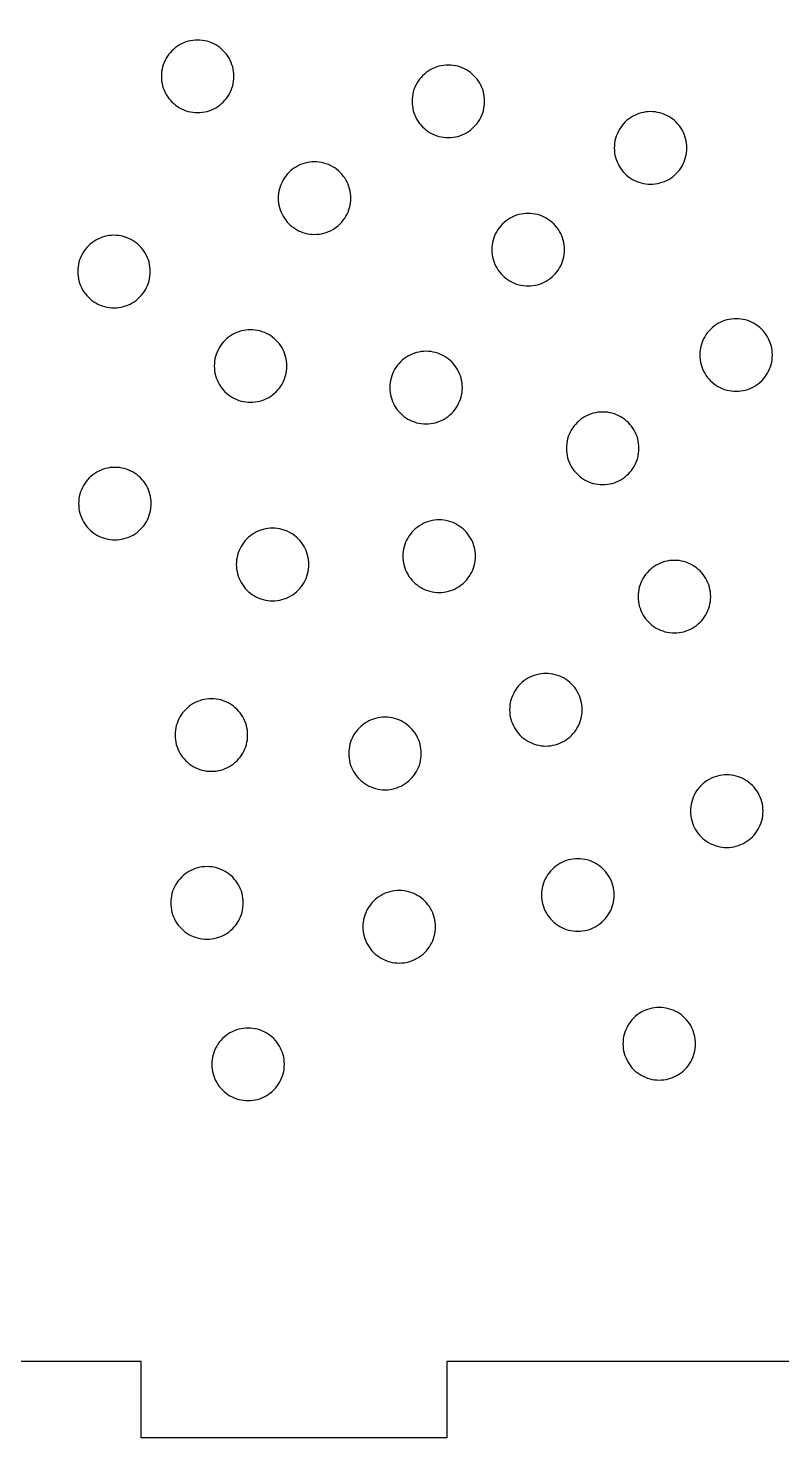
# Model space of a CAD drawing. Header units: millimetres. Extents: x 0 to 375, y -239 to 0.
# Drawn here: x 198.6 to 238, y -128 to -54.2 of the extents above; entities that cross this region are included whole.
import ezdxf

# ---------------------------------------------------------------- set-up
doc = ezdxf.new("R2010")
doc.units = ezdxf.units.MM
doc.layers.add('CUT', color=1, linetype='Continuous')

msp = doc.modelspace()

# ---------------------------------------------------------------- linework, layer by layer
at = {"layer": 'CUT'}
msp.add_lwpolyline([(276, -52), (276, -76), (280, -76), (280, -100), (276, -100), (276, -124), (265.5, -124), (265.5, -128), (265.5, -128), (249.5, -128), (249.5, -124), (220.5, -124), (220.5, -128), (204.5, -128), (204.5, -124), (194, -124)], dxfattribs=at)
for points in [[(209.258, -57.351), (209.294, -57.232), (209.322, -57.111), (209.342, -56.988), (209.354, -56.865), (209.358, -56.74), (209.354, -56.616), (209.342, -56.492), (209.322, -56.37), (209.294, -56.249), (209.258, -56.13), (209.214, -56.013), (209.163, -55.9), (209.104, -55.791), (209.038, -55.685), (208.966, -55.584), (208.887, -55.488), (208.802, -55.397), (208.711, -55.312), (208.615, -55.234), (208.514, -55.161), (208.409, -55.095), (208.299, -55.037), (208.186, -54.986), (208.07, -54.942), (207.951, -54.906), (207.83, -54.878), (207.707, -54.857), (207.583, -54.845), (207.459, -54.841), (207.335, -54.845), (207.211, -54.857), (207.089, -54.878), (206.968, -54.906), (206.849, -54.942), (206.732, -54.986), (206.619, -55.037), (206.51, -55.095), (206.404, -55.161), (206.303, -55.234), (206.207, -55.312), (206.116, -55.397), (206.031, -55.488), (205.952, -55.584), (205.88, -55.685), (205.814, -55.791), (205.756, -55.9), (205.704, -56.013), (205.661, -56.13), (205.625, -56.249), (205.596, -56.37), (205.576, -56.492), (205.564, -56.616), (205.56, -56.74), (205.564, -56.865), (205.576, -56.988), (205.596, -57.111), (205.625, -57.232), (205.661, -57.351), (205.704, -57.467), (205.756, -57.58), (205.814, -57.69), (205.88, -57.796), (205.952, -57.897), (206.031, -57.993), (206.116, -58.083), (206.207, -58.168), (206.303, -58.247), (206.404, -58.32), (206.51, -58.385), (206.619, -58.444), (206.732, -58.495), (206.849, -58.539), (206.968, -58.575), (207.089, -58.603), (207.211, -58.623), (207.335, -58.636), (207.459, -58.64), (207.583, -58.636), (207.707, -58.623), (207.83, -58.603), (207.951, -58.575), (208.07, -58.539), (208.186, -58.495), (208.299, -58.444), (208.409, -58.385), (208.514, -58.32), (208.615, -58.247), (208.711, -58.168), (208.802, -58.083), (208.887, -57.993), (208.966, -57.897), (209.038, -57.796), (209.104, -57.69), (209.163, -57.58), (209.214, -57.467), (209.258, -57.351)], [(222.379, -58.658), (222.415, -58.539), (222.443, -58.418), (222.463, -58.296), (222.475, -58.172), (222.48, -58.048), (222.475, -57.923), (222.463, -57.8), (222.443, -57.677), (222.415, -57.556), (222.379, -57.437), (222.335, -57.321), (222.284, -57.208), (222.225, -57.098), (222.159, -56.993), (222.087, -56.891), (222.008, -56.795), (221.923, -56.705), (221.833, -56.62), (221.736, -56.541), (221.635, -56.469), (221.53, -56.403), (221.42, -56.344), (221.307, -56.293), (221.191, -56.249), (221.072, -56.213), (220.951, -56.185), (220.828, -56.165), (220.704, -56.152), (220.58, -56.148), (220.456, -56.152), (220.332, -56.165), (220.21, -56.185), (220.089, -56.213), (219.97, -56.249), (219.853, -56.293), (219.74, -56.344), (219.631, -56.403), (219.525, -56.469), (219.424, -56.541), (219.328, -56.62), (219.237, -56.705), (219.152, -56.795), (219.073, -56.891), (219.001, -56.993), (218.935, -57.098), (218.877, -57.208), (218.825, -57.321), (218.782, -57.437), (218.746, -57.556), (218.717, -57.677), (218.697, -57.8), (218.685, -57.923), (218.681, -58.048), (218.685, -58.172), (218.697, -58.296), (218.717, -58.418), (218.746, -58.539), (218.782, -58.658), (218.825, -58.775), (218.877, -58.888), (218.935, -58.997), (219.001, -59.103), (219.073, -59.204), (219.152, -59.3), (219.237, -59.391), (219.328, -59.476), (219.424, -59.555), (219.525, -59.627), (219.631, -59.693), (219.74, -59.751), (219.853, -59.802), (219.97, -59.846), (220.089, -59.882), (220.21, -59.911), (220.332, -59.931), (220.456, -59.943), (220.58, -59.947), (220.704, -59.943), (220.828, -59.931), (220.951, -59.911), (221.072, -59.882), (221.191, -59.846), (221.307, -59.802), (221.42, -59.751), (221.53, -59.693), (221.635, -59.627), (221.736, -59.555), (221.833, -59.476), (221.923, -59.391), (222.008, -59.3), (222.087, -59.204), (222.159, -59.103), (222.225, -58.997), (222.284, -58.888), (222.335, -58.775), (222.379, -58.658)], [(232.964, -61.098), (233, -60.979), (233.028, -60.858), (233.049, -60.735), (233.061, -60.612), (233.065, -60.487), (233.061, -60.363), (233.049, -60.24), (233.028, -60.117), (233, -59.996), (232.964, -59.877), (232.92, -59.761), (232.869, -59.647), (232.811, -59.538), (232.745, -59.432), (232.673, -59.331), (232.594, -59.235), (232.509, -59.144), (232.418, -59.059), (232.322, -58.981), (232.221, -58.908), (232.115, -58.843), (232.006, -58.784), (231.893, -58.733), (231.776, -58.689), (231.657, -58.653), (231.536, -58.625), (231.414, -58.604), (231.29, -58.592), (231.166, -58.588), (231.041, -58.592), (230.918, -58.604), (230.795, -58.625), (230.674, -58.653), (230.555, -58.689), (230.439, -58.733), (230.326, -58.784), (230.216, -58.843), (230.11, -58.908), (230.009, -58.981), (229.913, -59.059), (229.823, -59.144), (229.738, -59.235), (229.659, -59.331), (229.586, -59.432), (229.521, -59.538), (229.462, -59.647), (229.411, -59.761), (229.367, -59.877), (229.331, -59.996), (229.303, -60.117), (229.283, -60.24), (229.27, -60.363), (229.266, -60.487), (229.27, -60.612), (229.283, -60.735), (229.303, -60.858), (229.331, -60.979), (229.367, -61.098), (229.411, -61.214), (229.462, -61.327), (229.521, -61.437), (229.586, -61.543), (229.659, -61.644), (229.738, -61.74), (229.823, -61.83), (229.913, -61.915), (230.009, -61.994), (230.11, -62.067), (230.216, -62.132), (230.326, -62.191), (230.439, -62.242), (230.555, -62.286), (230.674, -62.322), (230.795, -62.35), (230.918, -62.371), (231.041, -62.383), (231.166, -62.387), (231.29, -62.383), (231.414, -62.371), (231.536, -62.35), (231.657, -62.322), (231.776, -62.286), (231.893, -62.242), (232.006, -62.191), (232.115, -62.132), (232.221, -62.067), (232.322, -61.994), (232.418, -61.915), (232.509, -61.83), (232.594, -61.74), (232.673, -61.644), (232.745, -61.543), (232.811, -61.437), (232.869, -61.327), (232.92, -61.214), (232.964, -61.098)], [(215.377, -63.725), (215.413, -63.606), (215.441, -63.485), (215.461, -63.362), (215.473, -63.238), (215.477, -63.114), (215.473, -62.99), (215.461, -62.866), (215.441, -62.744), (215.413, -62.623), (215.377, -62.504), (215.333, -62.387), (215.282, -62.274), (215.223, -62.164), (215.157, -62.059), (215.085, -61.958), (215.006, -61.862), (214.921, -61.771), (214.83, -61.686), (214.734, -61.607), (214.633, -61.535), (214.528, -61.469), (214.418, -61.411), (214.305, -61.359), (214.189, -61.316), (214.07, -61.28), (213.949, -61.251), (213.826, -61.231), (213.702, -61.219), (213.578, -61.215), (213.454, -61.219), (213.33, -61.231), (213.208, -61.251), (213.087, -61.28), (212.968, -61.316), (212.851, -61.359), (212.738, -61.411), (212.629, -61.469), (212.523, -61.535), (212.422, -61.607), (212.326, -61.686), (212.235, -61.771), (212.15, -61.862), (212.071, -61.958), (211.999, -62.059), (211.933, -62.164), (211.875, -62.274), (211.823, -62.387), (211.78, -62.504), (211.744, -62.623), (211.715, -62.744), (211.695, -62.866), (211.683, -62.99), (211.679, -63.114), (211.683, -63.238), (211.695, -63.362), (211.715, -63.485), (211.744, -63.606), (211.78, -63.725), (211.823, -63.841), (211.875, -63.954), (211.933, -64.064), (211.999, -64.169), (212.071, -64.27), (212.15, -64.366), (212.235, -64.457), (212.326, -64.542), (212.422, -64.621), (212.523, -64.693), (212.629, -64.759), (212.738, -64.818), (212.851, -64.869), (212.968, -64.913), (213.087, -64.949), (213.208, -64.977), (213.33, -64.997), (213.454, -65.009), (213.578, -65.013), (213.702, -65.009), (213.826, -64.997), (213.949, -64.977), (214.07, -64.949), (214.189, -64.913), (214.305, -64.869), (214.418, -64.818), (214.528, -64.759), (214.633, -64.693), (214.734, -64.621), (214.83, -64.542), (214.921, -64.457), (215.006, -64.366), (215.085, -64.27), (215.157, -64.169), (215.223, -64.064), (215.282, -63.954), (215.333, -63.841), (215.377, -63.725)], [(226.557, -66.422), (226.594, -66.303), (226.622, -66.182), (226.642, -66.059), (226.654, -65.936), (226.658, -65.811), (226.654, -65.687), (226.642, -65.564), (226.622, -65.441), (226.594, -65.32), (226.557, -65.201), (226.514, -65.085), (226.462, -64.971), (226.404, -64.862), (226.338, -64.756), (226.266, -64.655), (226.187, -64.559), (226.102, -64.468), (226.011, -64.384), (225.915, -64.305), (225.814, -64.232), (225.709, -64.167), (225.599, -64.108), (225.486, -64.057), (225.369, -64.013), (225.251, -63.977), (225.13, -63.949), (225.007, -63.928), (224.883, -63.916), (224.759, -63.912), (224.635, -63.916), (224.511, -63.928), (224.388, -63.949), (224.267, -63.977), (224.148, -64.013), (224.032, -64.057), (223.919, -64.108), (223.809, -64.167), (223.704, -64.232), (223.603, -64.305), (223.507, -64.384), (223.416, -64.468), (223.331, -64.559), (223.252, -64.655), (223.18, -64.756), (223.114, -64.862), (223.056, -64.971), (223.004, -65.085), (222.96, -65.201), (222.924, -65.32), (222.896, -65.441), (222.876, -65.564), (222.864, -65.687), (222.86, -65.811), (222.864, -65.936), (222.876, -66.059), (222.896, -66.182), (222.924, -66.303), (222.96, -66.422), (223.004, -66.538), (223.056, -66.652), (223.114, -66.761), (223.18, -66.867), (223.252, -66.968), (223.331, -67.064), (223.416, -67.155), (223.507, -67.239), (223.603, -67.318), (223.704, -67.391), (223.809, -67.456), (223.919, -67.515), (224.032, -67.566), (224.148, -67.61), (224.267, -67.646), (224.388, -67.674), (224.511, -67.695), (224.635, -67.707), (224.759, -67.711), (224.883, -67.707), (225.007, -67.695), (225.13, -67.674), (225.251, -67.646), (225.369, -67.61), (225.486, -67.566), (225.599, -67.515), (225.709, -67.456), (225.814, -67.391), (225.915, -67.318), (226.011, -67.239), (226.102, -67.155), (226.187, -67.064), (226.266, -66.968), (226.338, -66.867), (226.404, -66.761), (226.462, -66.652), (226.514, -66.538), (226.557, -66.422)], [(204.88, -67.569), (204.916, -67.45), (204.945, -67.329), (204.965, -67.206), (204.977, -67.082), (204.981, -66.958), (204.977, -66.834), (204.965, -66.71), (204.945, -66.588), (204.916, -66.467), (204.88, -66.348), (204.837, -66.231), (204.785, -66.118), (204.727, -66.009), (204.661, -65.903), (204.589, -65.802), (204.51, -65.706), (204.425, -65.615), (204.334, -65.53), (204.238, -65.451), (204.137, -65.379), (204.031, -65.313), (203.922, -65.255), (203.809, -65.203), (203.692, -65.16), (203.573, -65.124), (203.452, -65.095), (203.33, -65.075), (203.206, -65.063), (203.082, -65.059), (202.958, -65.063), (202.834, -65.075), (202.711, -65.095), (202.59, -65.124), (202.471, -65.16), (202.355, -65.203), (202.242, -65.255), (202.132, -65.313), (202.027, -65.379), (201.926, -65.451), (201.83, -65.53), (201.739, -65.615), (201.654, -65.706), (201.575, -65.802), (201.503, -65.903), (201.437, -66.009), (201.378, -66.118), (201.327, -66.231), (201.283, -66.348), (201.247, -66.467), (201.219, -66.588), (201.199, -66.71), (201.187, -66.834), (201.183, -66.958), (201.187, -67.082), (201.199, -67.206), (201.219, -67.329), (201.247, -67.45), (201.283, -67.569), (201.327, -67.685), (201.378, -67.798), (201.437, -67.908), (201.503, -68.013), (201.575, -68.114), (201.654, -68.21), (201.739, -68.301), (201.83, -68.386), (201.926, -68.465), (202.027, -68.537), (202.132, -68.603), (202.242, -68.662), (202.355, -68.713), (202.471, -68.757), (202.59, -68.793), (202.711, -68.821), (202.834, -68.841), (202.958, -68.853), (203.082, -68.857), (203.206, -68.853), (203.33, -68.841), (203.452, -68.821), (203.573, -68.793), (203.692, -68.757), (203.809, -68.713), (203.922, -68.662), (204.031, -68.603), (204.137, -68.537), (204.238, -68.465), (204.334, -68.386), (204.425, -68.301), (204.51, -68.21), (204.589, -68.114), (204.661, -68.013), (204.727, -67.908), (204.785, -67.798), (204.837, -67.685), (204.88, -67.569)], [(212.028, -72.513), (212.065, -72.394), (212.093, -72.273), (212.113, -72.15), (212.125, -72.027), (212.129, -71.902), (212.125, -71.778), (212.113, -71.654), (212.093, -71.532), (212.065, -71.411), (212.028, -71.292), (211.985, -71.175), (211.933, -71.062), (211.875, -70.953), (211.809, -70.847), (211.737, -70.746), (211.658, -70.65), (211.573, -70.559), (211.482, -70.474), (211.386, -70.395), (211.285, -70.323), (211.18, -70.257), (211.07, -70.199), (210.957, -70.148), (210.84, -70.104), (210.722, -70.068), (210.601, -70.039), (210.478, -70.019), (210.354, -70.007), (210.23, -70.003), (210.106, -70.007), (209.982, -70.019), (209.859, -70.039), (209.738, -70.068), (209.619, -70.104), (209.503, -70.148), (209.39, -70.199), (209.28, -70.257), (209.175, -70.323), (209.074, -70.395), (208.978, -70.474), (208.887, -70.559), (208.802, -70.65), (208.723, -70.746), (208.651, -70.847), (208.585, -70.953), (208.527, -71.062), (208.475, -71.175), (208.431, -71.292), (208.395, -71.411), (208.367, -71.532), (208.347, -71.654), (208.335, -71.778), (208.331, -71.902), (208.335, -72.027), (208.347, -72.15), (208.367, -72.273), (208.395, -72.394), (208.431, -72.513), (208.475, -72.629), (208.527, -72.742), (208.585, -72.852), (208.651, -72.958), (208.723, -73.059), (208.802, -73.155), (208.887, -73.245), (208.978, -73.33), (209.074, -73.409), (209.175, -73.482), (209.28, -73.547), (209.39, -73.606), (209.503, -73.657), (209.619, -73.701), (209.738, -73.737), (209.859, -73.765), (209.982, -73.785), (210.106, -73.798), (210.23, -73.802), (210.354, -73.798), (210.478, -73.785), (210.601, -73.765), (210.722, -73.737), (210.84, -73.701), (210.957, -73.657), (211.07, -73.606), (211.18, -73.547), (211.285, -73.482), (211.386, -73.409), (211.482, -73.33), (211.573, -73.245), (211.658, -73.155), (211.737, -73.059), (211.809, -72.958), (211.875, -72.852), (211.933, -72.742), (211.985, -72.629), (212.028, -72.513)], [(237.398, -72.053), (237.441, -71.936), (237.478, -71.817), (237.506, -71.696), (237.526, -71.574), (237.538, -71.45), (237.542, -71.326), (237.538, -71.202), (237.526, -71.078), (237.506, -70.955), (237.478, -70.834), (237.441, -70.715), (237.398, -70.599), (237.346, -70.486), (237.288, -70.376), (237.222, -70.271), (237.15, -70.17), (237.071, -70.073), (236.986, -69.983), (236.895, -69.898), (236.799, -69.819), (236.698, -69.747), (236.593, -69.681), (236.483, -69.622), (236.37, -69.571), (236.253, -69.527), (236.134, -69.491), (236.013, -69.463), (235.891, -69.443), (235.767, -69.431), (235.643, -69.426), (235.519, -69.431), (235.395, -69.443), (235.272, -69.463), (235.151, -69.491), (235.032, -69.527), (234.916, -69.571), (234.803, -69.622), (234.693, -69.681), (234.588, -69.747), (234.487, -69.819), (234.391, -69.898), (234.3, -69.983), (234.215, -70.073), (234.136, -70.17), (234.064, -70.271), (233.998, -70.376), (233.939, -70.486), (233.888, -70.599), (233.844, -70.715), (233.808, -70.834), (233.78, -70.955), (233.76, -71.078), (233.748, -71.202), (233.744, -71.326), (233.748, -71.45), (233.76, -71.574), (233.78, -71.696), (233.808, -71.817), (233.844, -71.936), (233.888, -72.053), (233.939, -72.166), (233.998, -72.275), (234.064, -72.381), (234.136, -72.482), (234.215, -72.578), (234.3, -72.669), (234.391, -72.754), (234.487, -72.833), (234.588, -72.905), (234.693, -72.971), (234.803, -73.029), (234.916, -73.08), (235.032, -73.124), (235.151, -73.16), (235.272, -73.189), (235.395, -73.209), (235.519, -73.221), (235.643, -73.225), (235.767, -73.221), (235.891, -73.209), (236.013, -73.189), (236.134, -73.16), (236.253, -73.124), (236.37, -73.08), (236.483, -73.029), (236.593, -72.971), (236.698, -72.905), (236.799, -72.833), (236.895, -72.754), (236.986, -72.669), (237.071, -72.578), (237.15, -72.482), (237.222, -72.381), (237.288, -72.275), (237.346, -72.166), (237.398, -72.053)], [(221.213, -73.643), (221.249, -73.524), (221.277, -73.403), (221.298, -73.28), (221.31, -73.156), (221.314, -73.032), (221.31, -72.908), (221.298, -72.784), (221.277, -72.661), (221.249, -72.54), (221.213, -72.422), (221.169, -72.305), (221.118, -72.192), (221.06, -72.082), (220.994, -71.977), (220.921, -71.876), (220.843, -71.78), (220.758, -71.689), (220.667, -71.604), (220.571, -71.525), (220.47, -71.453), (220.364, -71.387), (220.255, -71.329), (220.141, -71.277), (220.025, -71.234), (219.906, -71.197), (219.785, -71.169), (219.663, -71.149), (219.539, -71.137), (219.415, -71.133), (219.29, -71.137), (219.167, -71.149), (219.044, -71.169), (218.923, -71.197), (218.804, -71.234), (218.688, -71.277), (218.575, -71.329), (218.465, -71.387), (218.359, -71.453), (218.258, -71.525), (218.162, -71.604), (218.072, -71.689), (217.987, -71.78), (217.908, -71.876), (217.835, -71.977), (217.77, -72.082), (217.711, -72.192), (217.66, -72.305), (217.616, -72.422), (217.58, -72.54), (217.552, -72.661), (217.532, -72.784), (217.519, -72.908), (217.515, -73.032), (217.519, -73.156), (217.532, -73.28), (217.552, -73.403), (217.58, -73.524), (217.616, -73.643), (217.66, -73.759), (217.711, -73.872), (217.77, -73.982), (217.835, -74.087), (217.908, -74.188), (217.987, -74.284), (218.072, -74.375), (218.162, -74.46), (218.258, -74.539), (218.359, -74.611), (218.465, -74.677), (218.575, -74.735), (218.688, -74.787), (218.804, -74.831), (218.923, -74.867), (219.044, -74.895), (219.167, -74.915), (219.29, -74.927), (219.415, -74.931), (219.539, -74.927), (219.663, -74.915), (219.785, -74.895), (219.906, -74.867), (220.025, -74.831), (220.141, -74.787), (220.255, -74.735), (220.364, -74.677), (220.47, -74.611), (220.571, -74.539), (220.667, -74.46), (220.758, -74.375), (220.843, -74.284), (220.921, -74.188), (220.994, -74.087), (221.06, -73.982), (221.118, -73.872), (221.169, -73.759), (221.213, -73.643)], [(230.414, -76.936), (230.457, -76.82), (230.493, -76.701), (230.522, -76.58), (230.542, -76.457), (230.554, -76.334), (230.558, -76.209), (230.554, -76.085), (230.542, -75.962), (230.522, -75.839), (230.493, -75.718), (230.457, -75.599), (230.414, -75.483), (230.362, -75.369), (230.304, -75.26), (230.238, -75.154), (230.166, -75.053), (230.087, -74.957), (230.002, -74.866), (229.911, -74.781), (229.815, -74.703), (229.714, -74.63), (229.609, -74.565), (229.499, -74.506), (229.386, -74.455), (229.269, -74.411), (229.15, -74.375), (229.029, -74.347), (228.907, -74.326), (228.783, -74.314), (228.659, -74.31), (228.535, -74.314), (228.411, -74.326), (228.288, -74.347), (228.167, -74.375), (228.048, -74.411), (227.932, -74.455), (227.819, -74.506), (227.709, -74.565), (227.604, -74.63), (227.503, -74.703), (227.407, -74.781), (227.316, -74.866), (227.231, -74.957), (227.152, -75.053), (227.08, -75.154), (227.014, -75.26), (226.955, -75.369), (226.904, -75.483), (226.86, -75.599), (226.824, -75.718), (226.796, -75.839), (226.776, -75.962), (226.764, -76.085), (226.76, -76.209), (226.764, -76.334), (226.776, -76.457), (226.796, -76.58), (226.824, -76.701), (226.86, -76.82), (226.904, -76.936), (226.955, -77.049), (227.014, -77.159), (227.08, -77.265), (227.152, -77.366), (227.231, -77.462), (227.316, -77.552), (227.407, -77.637), (227.503, -77.716), (227.604, -77.789), (227.709, -77.854), (227.819, -77.913), (227.932, -77.964), (228.048, -78.008), (228.167, -78.044), (228.288, -78.072), (228.411, -78.092), (228.535, -78.105), (228.659, -78.109), (228.783, -78.105), (228.907, -78.092), (229.029, -78.072), (229.15, -78.044), (229.269, -78.008), (229.386, -77.964), (229.499, -77.913), (229.609, -77.854), (229.714, -77.789), (229.815, -77.716), (229.911, -77.637), (230.002, -77.552), (230.087, -77.462), (230.166, -77.366), (230.238, -77.265), (230.304, -77.159), (230.362, -77.049), (230.414, -76.936)], [(204.928, -79.714), (204.964, -79.595), (204.993, -79.474), (205.013, -79.352), (205.025, -79.228), (205.029, -79.104), (205.025, -78.98), (205.013, -78.856), (204.993, -78.733), (204.964, -78.612), (204.928, -78.493), (204.884, -78.377), (204.833, -78.264), (204.775, -78.154), (204.709, -78.049), (204.637, -77.948), (204.558, -77.852), (204.473, -77.761), (204.382, -77.676), (204.286, -77.597), (204.185, -77.525), (204.079, -77.459), (203.97, -77.4), (203.857, -77.349), (203.74, -77.305), (203.621, -77.269), (203.5, -77.241), (203.378, -77.221), (203.254, -77.209), (203.13, -77.205), (203.006, -77.209), (202.882, -77.221), (202.759, -77.241), (202.638, -77.269), (202.519, -77.305), (202.403, -77.349), (202.29, -77.4), (202.18, -77.459), (202.075, -77.525), (201.974, -77.597), (201.877, -77.676), (201.787, -77.761), (201.702, -77.852), (201.623, -77.948), (201.551, -78.049), (201.485, -78.154), (201.426, -78.264), (201.375, -78.377), (201.331, -78.493), (201.295, -78.612), (201.267, -78.733), (201.247, -78.856), (201.235, -78.98), (201.23, -79.104), (201.235, -79.228), (201.247, -79.352), (201.267, -79.474), (201.295, -79.595), (201.331, -79.714), (201.375, -79.831), (201.426, -79.944), (201.485, -80.054), (201.551, -80.159), (201.623, -80.26), (201.702, -80.356), (201.787, -80.447), (201.877, -80.532), (201.974, -80.611), (202.075, -80.683), (202.18, -80.749), (202.29, -80.807), (202.403, -80.859), (202.519, -80.902), (202.638, -80.938), (202.759, -80.967), (202.882, -80.987), (203.006, -80.999), (203.13, -81.003), (203.254, -80.999), (203.378, -80.987), (203.5, -80.967), (203.621, -80.938), (203.74, -80.902), (203.857, -80.859), (203.97, -80.807), (204.079, -80.749), (204.185, -80.683), (204.286, -80.611), (204.382, -80.532), (204.473, -80.447), (204.558, -80.356), (204.637, -80.26), (204.709, -80.159), (204.775, -80.054), (204.833, -79.944), (204.884, -79.831), (204.928, -79.714)], [(213.181, -82.901), (213.217, -82.782), (213.246, -82.661), (213.266, -82.538), (213.278, -82.415), (213.282, -82.291), (213.278, -82.166), (213.266, -82.043), (213.246, -81.92), (213.217, -81.799), (213.181, -81.68), (213.137, -81.564), (213.086, -81.451), (213.028, -81.341), (212.962, -81.235), (212.89, -81.134), (212.811, -81.038), (212.726, -80.948), (212.635, -80.863), (212.539, -80.784), (212.438, -80.711), (212.332, -80.646), (212.223, -80.587), (212.11, -80.536), (211.993, -80.492), (211.874, -80.456), (211.753, -80.428), (211.631, -80.407), (211.507, -80.395), (211.383, -80.391), (211.259, -80.395), (211.135, -80.407), (211.012, -80.428), (210.891, -80.456), (210.772, -80.492), (210.656, -80.536), (210.543, -80.587), (210.433, -80.646), (210.328, -80.711), (210.226, -80.784), (210.13, -80.863), (210.04, -80.948), (209.955, -81.038), (209.876, -81.134), (209.804, -81.235), (209.738, -81.341), (209.679, -81.451), (209.628, -81.564), (209.584, -81.68), (209.548, -81.799), (209.52, -81.92), (209.5, -82.043), (209.487, -82.166), (209.483, -82.291), (209.487, -82.415), (209.5, -82.538), (209.52, -82.661), (209.548, -82.782), (209.584, -82.901), (209.628, -83.017), (209.679, -83.131), (209.738, -83.24), (209.804, -83.346), (209.876, -83.447), (209.955, -83.543), (210.04, -83.634), (210.13, -83.719), (210.226, -83.797), (210.328, -83.87), (210.433, -83.935), (210.543, -83.994), (210.656, -84.045), (210.772, -84.089), (210.891, -84.125), (211.012, -84.153), (211.135, -84.174), (211.259, -84.186), (211.383, -84.19), (211.507, -84.186), (211.631, -84.174), (211.753, -84.153), (211.874, -84.125), (211.993, -84.089), (212.11, -84.045), (212.223, -83.994), (212.332, -83.935), (212.438, -83.87), (212.539, -83.797), (212.635, -83.719), (212.726, -83.634), (212.811, -83.543), (212.89, -83.447), (212.962, -83.346), (213.028, -83.24), (213.086, -83.131), (213.137, -83.017), (213.181, -82.901)], [(221.899, -82.465), (221.935, -82.346), (221.963, -82.225), (221.983, -82.103), (221.995, -81.979), (222, -81.855), (221.995, -81.731), (221.983, -81.607), (221.963, -81.484), (221.935, -81.363), (221.899, -81.244), (221.855, -81.128), (221.804, -81.015), (221.745, -80.905), (221.679, -80.8), (221.607, -80.699), (221.528, -80.603), (221.443, -80.512), (221.353, -80.427), (221.256, -80.348), (221.155, -80.276), (221.05, -80.21), (220.94, -80.151), (220.827, -80.1), (220.711, -80.056), (220.592, -80.02), (220.471, -79.992), (220.348, -79.972), (220.224, -79.96), (220.1, -79.956), (219.976, -79.96), (219.852, -79.972), (219.73, -79.992), (219.609, -80.02), (219.49, -80.056), (219.373, -80.1), (219.26, -80.151), (219.151, -80.21), (219.045, -80.276), (218.944, -80.348), (218.848, -80.427), (218.757, -80.512), (218.672, -80.603), (218.593, -80.699), (218.521, -80.8), (218.455, -80.905), (218.397, -81.015), (218.346, -81.128), (218.302, -81.244), (218.266, -81.363), (218.237, -81.484), (218.217, -81.607), (218.205, -81.731), (218.201, -81.855), (218.205, -81.979), (218.217, -82.103), (218.237, -82.225), (218.266, -82.346), (218.302, -82.465), (218.346, -82.582), (218.397, -82.695), (218.455, -82.805), (218.521, -82.91), (218.593, -83.011), (218.672, -83.107), (218.757, -83.198), (218.848, -83.283), (218.944, -83.362), (219.045, -83.434), (219.151, -83.5), (219.26, -83.558), (219.373, -83.61), (219.49, -83.653), (219.609, -83.689), (219.73, -83.718), (219.852, -83.738), (219.976, -83.75), (220.1, -83.754), (220.224, -83.75), (220.348, -83.738), (220.471, -83.718), (220.592, -83.689), (220.711, -83.653), (220.827, -83.61), (220.94, -83.558), (221.05, -83.5), (221.155, -83.434), (221.256, -83.362), (221.353, -83.283), (221.443, -83.198), (221.528, -83.107), (221.607, -83.011), (221.679, -82.91), (221.745, -82.805), (221.804, -82.695), (221.855, -82.582), (221.899, -82.465)], [(234.21, -84.583), (234.246, -84.464), (234.275, -84.343), (234.295, -84.22), (234.307, -84.097), (234.311, -83.973), (234.307, -83.848), (234.295, -83.725), (234.275, -83.602), (234.246, -83.481), (234.21, -83.362), (234.167, -83.246), (234.115, -83.132), (234.057, -83.023), (233.991, -82.917), (233.919, -82.816), (233.84, -82.72), (233.755, -82.63), (233.664, -82.545), (233.568, -82.466), (233.467, -82.393), (233.362, -82.328), (233.252, -82.269), (233.139, -82.218), (233.022, -82.174), (232.903, -82.138), (232.782, -82.11), (232.66, -82.089), (232.536, -82.077), (232.412, -82.073), (232.288, -82.077), (232.164, -82.089), (232.041, -82.11), (231.92, -82.138), (231.801, -82.174), (231.685, -82.218), (231.572, -82.269), (231.462, -82.328), (231.357, -82.393), (231.256, -82.466), (231.16, -82.545), (231.069, -82.63), (230.984, -82.72), (230.905, -82.816), (230.833, -82.917), (230.767, -83.023), (230.708, -83.132), (230.657, -83.246), (230.613, -83.362), (230.577, -83.481), (230.549, -83.602), (230.529, -83.725), (230.517, -83.848), (230.513, -83.973), (230.517, -84.097), (230.529, -84.22), (230.549, -84.343), (230.577, -84.464), (230.613, -84.583), (230.657, -84.699), (230.708, -84.813), (230.767, -84.922), (230.833, -85.028), (230.905, -85.129), (230.984, -85.225), (231.069, -85.316), (231.16, -85.4), (231.256, -85.479), (231.357, -85.552), (231.462, -85.617), (231.572, -85.676), (231.685, -85.727), (231.801, -85.771), (231.92, -85.807), (232.041, -85.835), (232.164, -85.856), (232.288, -85.868), (232.412, -85.872), (232.536, -85.868), (232.66, -85.856), (232.782, -85.835), (232.903, -85.807), (233.022, -85.771), (233.139, -85.727), (233.252, -85.676), (233.362, -85.617), (233.467, -85.552), (233.568, -85.479), (233.664, -85.4), (233.755, -85.316), (233.84, -85.225), (233.919, -85.129), (233.991, -85.028), (234.057, -84.922), (234.115, -84.813), (234.167, -84.699), (234.21, -84.583)], [(227.486, -90.502), (227.522, -90.384), (227.55, -90.262), (227.57, -90.14), (227.582, -90.016), (227.587, -89.892), (227.582, -89.768), (227.57, -89.644), (227.55, -89.521), (227.522, -89.4), (227.486, -89.281), (227.442, -89.165), (227.391, -89.052), (227.332, -88.942), (227.266, -88.837), (227.194, -88.736), (227.115, -88.64), (227.03, -88.549), (226.94, -88.464), (226.843, -88.385), (226.742, -88.313), (226.637, -88.247), (226.527, -88.188), (226.414, -88.137), (226.298, -88.093), (226.179, -88.057), (226.058, -88.029), (225.935, -88.009), (225.811, -87.997), (225.687, -87.993), (225.563, -87.997), (225.439, -88.009), (225.317, -88.029), (225.196, -88.057), (225.077, -88.093), (224.96, -88.137), (224.847, -88.188), (224.738, -88.247), (224.632, -88.313), (224.531, -88.385), (224.435, -88.464), (224.344, -88.549), (224.259, -88.64), (224.18, -88.736), (224.108, -88.837), (224.042, -88.942), (223.984, -89.052), (223.932, -89.165), (223.889, -89.281), (223.853, -89.4), (223.824, -89.521), (223.804, -89.644), (223.792, -89.768), (223.788, -89.892), (223.792, -90.016), (223.804, -90.14), (223.824, -90.262), (223.853, -90.384), (223.889, -90.502), (223.932, -90.619), (223.984, -90.732), (224.042, -90.842), (224.108, -90.947), (224.18, -91.048), (224.259, -91.144), (224.344, -91.235), (224.435, -91.32), (224.531, -91.399), (224.632, -91.471), (224.738, -91.537), (224.847, -91.595), (224.96, -91.647), (225.077, -91.69), (225.196, -91.727), (225.317, -91.755), (225.439, -91.775), (225.563, -91.787), (225.687, -91.791), (225.811, -91.787), (225.935, -91.775), (226.058, -91.755), (226.179, -91.727), (226.298, -91.69), (226.414, -91.647), (226.527, -91.595), (226.637, -91.537), (226.742, -91.471), (226.843, -91.399), (226.94, -91.32), (227.03, -91.235), (227.115, -91.144), (227.194, -91.048), (227.266, -90.947), (227.332, -90.842), (227.391, -90.732), (227.442, -90.619), (227.486, -90.502)], [(209.977, -91.827), (210.013, -91.709), (210.041, -91.588), (210.061, -91.465), (210.074, -91.341), (210.078, -91.217), (210.074, -91.093), (210.061, -90.969), (210.041, -90.846), (210.013, -90.725), (209.977, -90.606), (209.933, -90.49), (209.882, -90.377), (209.823, -90.267), (209.758, -90.162), (209.685, -90.061), (209.606, -89.965), (209.521, -89.874), (209.431, -89.789), (209.335, -89.71), (209.234, -89.638), (209.128, -89.572), (209.018, -89.514), (208.905, -89.462), (208.789, -89.418), (208.67, -89.382), (208.549, -89.354), (208.426, -89.334), (208.303, -89.322), (208.178, -89.318), (208.054, -89.322), (207.931, -89.334), (207.808, -89.354), (207.687, -89.382), (207.568, -89.418), (207.452, -89.462), (207.338, -89.514), (207.229, -89.572), (207.123, -89.638), (207.022, -89.71), (206.926, -89.789), (206.835, -89.874), (206.75, -89.965), (206.672, -90.061), (206.599, -90.162), (206.534, -90.267), (206.475, -90.377), (206.424, -90.49), (206.38, -90.606), (206.344, -90.725), (206.316, -90.846), (206.295, -90.969), (206.283, -91.093), (206.279, -91.217), (206.283, -91.341), (206.295, -91.465), (206.316, -91.588), (206.344, -91.709), (206.38, -91.827), (206.424, -91.944), (206.475, -92.057), (206.534, -92.167), (206.599, -92.272), (206.672, -92.373), (206.75, -92.469), (206.835, -92.56), (206.926, -92.645), (207.022, -92.724), (207.123, -92.796), (207.229, -92.862), (207.338, -92.92), (207.452, -92.972), (207.568, -93.015), (207.687, -93.052), (207.808, -93.08), (207.931, -93.1), (208.054, -93.112), (208.178, -93.116), (208.303, -93.112), (208.426, -93.1), (208.549, -93.08), (208.67, -93.052), (208.789, -93.015), (208.905, -92.972), (209.018, -92.92), (209.128, -92.862), (209.234, -92.796), (209.335, -92.724), (209.431, -92.645), (209.521, -92.56), (209.606, -92.469), (209.685, -92.373), (209.758, -92.272), (209.823, -92.167), (209.882, -92.057), (209.933, -91.944), (209.977, -91.827)], [(219.065, -92.791), (219.101, -92.672), (219.129, -92.551), (219.149, -92.429), (219.161, -92.305), (219.166, -92.181), (219.161, -92.057), (219.149, -91.933), (219.129, -91.81), (219.101, -91.689), (219.065, -91.57), (219.021, -91.454), (218.97, -91.341), (218.911, -91.231), (218.845, -91.126), (218.773, -91.025), (218.694, -90.928), (218.609, -90.838), (218.519, -90.753), (218.422, -90.674), (218.321, -90.602), (218.216, -90.536), (218.106, -90.477), (217.993, -90.426), (217.877, -90.382), (217.758, -90.346), (217.637, -90.318), (217.514, -90.298), (217.39, -90.285), (217.266, -90.281), (217.142, -90.285), (217.018, -90.298), (216.896, -90.318), (216.775, -90.346), (216.656, -90.382), (216.539, -90.426), (216.426, -90.477), (216.317, -90.536), (216.211, -90.602), (216.11, -90.674), (216.014, -90.753), (215.923, -90.838), (215.838, -90.928), (215.759, -91.025), (215.687, -91.126), (215.621, -91.231), (215.563, -91.341), (215.512, -91.454), (215.468, -91.57), (215.432, -91.689), (215.403, -91.81), (215.383, -91.933), (215.371, -92.057), (215.367, -92.181), (215.371, -92.305), (215.383, -92.429), (215.403, -92.551), (215.432, -92.672), (215.468, -92.791), (215.512, -92.908), (215.563, -93.021), (215.621, -93.13), (215.687, -93.236), (215.759, -93.337), (215.838, -93.433), (215.923, -93.524), (216.014, -93.609), (216.11, -93.688), (216.211, -93.76), (216.317, -93.826), (216.426, -93.884), (216.539, -93.935), (216.656, -93.979), (216.775, -94.015), (216.896, -94.044), (217.018, -94.064), (217.142, -94.076), (217.266, -94.08), (217.39, -94.076), (217.514, -94.064), (217.637, -94.044), (217.758, -94.015), (217.877, -93.979), (217.993, -93.935), (218.106, -93.884), (218.216, -93.826), (218.321, -93.76), (218.422, -93.688), (218.519, -93.609), (218.609, -93.524), (218.694, -93.433), (218.773, -93.337), (218.845, -93.236), (218.911, -93.13), (218.97, -93.021), (219.021, -92.908), (219.065, -92.791)], [(236.951, -95.81), (236.987, -95.691), (237.015, -95.57), (237.035, -95.448), (237.047, -95.324), (237.052, -95.2), (237.047, -95.075), (237.035, -94.952), (237.015, -94.829), (236.987, -94.708), (236.951, -94.589), (236.907, -94.473), (236.856, -94.36), (236.797, -94.25), (236.731, -94.144), (236.659, -94.043), (236.58, -93.947), (236.495, -93.857), (236.404, -93.772), (236.308, -93.693), (236.207, -93.62), (236.102, -93.555), (235.992, -93.496), (235.879, -93.445), (235.763, -93.401), (235.644, -93.365), (235.523, -93.337), (235.4, -93.317), (235.276, -93.304), (235.152, -93.3), (235.028, -93.304), (234.904, -93.317), (234.782, -93.337), (234.661, -93.365), (234.542, -93.401), (234.425, -93.445), (234.312, -93.496), (234.203, -93.555), (234.097, -93.62), (233.996, -93.693), (233.9, -93.772), (233.809, -93.857), (233.724, -93.947), (233.645, -94.043), (233.573, -94.144), (233.507, -94.25), (233.449, -94.36), (233.397, -94.473), (233.354, -94.589), (233.318, -94.708), (233.289, -94.829), (233.269, -94.952), (233.257, -95.075), (233.253, -95.2), (233.257, -95.324), (233.269, -95.448), (233.289, -95.57), (233.318, -95.691), (233.354, -95.81), (233.397, -95.926), (233.449, -96.04), (233.507, -96.149), (233.573, -96.255), (233.645, -96.356), (233.724, -96.452), (233.809, -96.543), (233.9, -96.628), (233.996, -96.706), (234.097, -96.779), (234.203, -96.844), (234.312, -96.903), (234.425, -96.954), (234.542, -96.998), (234.661, -97.034), (234.782, -97.062), (234.904, -97.083), (235.028, -97.095), (235.152, -97.099), (235.276, -97.095), (235.4, -97.083), (235.523, -97.062), (235.644, -97.034), (235.763, -96.998), (235.879, -96.954), (235.992, -96.903), (236.102, -96.844), (236.207, -96.779), (236.308, -96.706), (236.404, -96.628), (236.495, -96.543), (236.58, -96.452), (236.659, -96.356), (236.731, -96.255), (236.797, -96.149), (236.856, -96.04), (236.907, -95.926), (236.951, -95.81)], [(209.748, -100.615), (209.785, -100.496), (209.813, -100.375), (209.833, -100.252), (209.845, -100.128), (209.849, -100.004), (209.845, -99.88), (209.833, -99.756), (209.813, -99.634), (209.785, -99.513), (209.748, -99.394), (209.705, -99.277), (209.653, -99.164), (209.595, -99.054), (209.529, -98.949), (209.457, -98.848), (209.378, -98.752), (209.293, -98.661), (209.202, -98.576), (209.106, -98.497), (209.005, -98.425), (208.9, -98.359), (208.79, -98.301), (208.677, -98.249), (208.56, -98.206), (208.442, -98.17), (208.32, -98.141), (208.198, -98.121), (208.074, -98.109), (207.95, -98.105), (207.826, -98.109), (207.702, -98.121), (207.579, -98.141), (207.458, -98.17), (207.339, -98.206), (207.223, -98.249), (207.11, -98.301), (207, -98.359), (206.895, -98.425), (206.794, -98.497), (206.698, -98.576), (206.607, -98.661), (206.522, -98.752), (206.443, -98.848), (206.371, -98.949), (206.305, -99.054), (206.247, -99.164), (206.195, -99.277), (206.151, -99.394), (206.115, -99.513), (206.087, -99.634), (206.067, -99.756), (206.055, -99.88), (206.051, -100.004), (206.055, -100.128), (206.067, -100.252), (206.087, -100.375), (206.115, -100.496), (206.151, -100.615), (206.195, -100.731), (206.247, -100.844), (206.305, -100.954), (206.371, -101.059), (206.443, -101.16), (206.522, -101.256), (206.607, -101.347), (206.698, -101.432), (206.794, -101.511), (206.895, -101.583), (207, -101.649), (207.11, -101.708), (207.223, -101.759), (207.339, -101.803), (207.458, -101.839), (207.579, -101.867), (207.702, -101.887), (207.826, -101.899), (207.95, -101.903), (208.074, -101.899), (208.198, -101.887), (208.32, -101.867), (208.442, -101.839), (208.56, -101.803), (208.677, -101.759), (208.79, -101.708), (208.9, -101.649), (209.005, -101.583), (209.106, -101.511), (209.202, -101.432), (209.293, -101.347), (209.378, -101.256), (209.457, -101.16), (209.529, -101.059), (209.595, -100.954), (209.653, -100.844), (209.705, -100.731), (209.748, -100.615)], [(229.156, -100.199), (229.192, -100.08), (229.221, -99.959), (229.241, -99.837), (229.253, -99.713), (229.257, -99.589), (229.253, -99.464), (229.241, -99.341), (229.221, -99.218), (229.192, -99.097), (229.156, -98.978), (229.112, -98.862), (229.061, -98.749), (229.003, -98.639), (228.937, -98.534), (228.865, -98.432), (228.786, -98.336), (228.701, -98.246), (228.61, -98.161), (228.514, -98.082), (228.413, -98.009), (228.307, -97.944), (228.198, -97.885), (228.085, -97.834), (227.968, -97.79), (227.849, -97.754), (227.728, -97.726), (227.606, -97.706), (227.482, -97.693), (227.358, -97.689), (227.234, -97.693), (227.11, -97.706), (226.987, -97.726), (226.866, -97.754), (226.747, -97.79), (226.631, -97.834), (226.518, -97.885), (226.408, -97.944), (226.303, -98.009), (226.202, -98.082), (226.105, -98.161), (226.015, -98.246), (225.93, -98.336), (225.851, -98.432), (225.779, -98.534), (225.713, -98.639), (225.654, -98.749), (225.603, -98.862), (225.559, -98.978), (225.523, -99.097), (225.495, -99.218), (225.475, -99.341), (225.462, -99.464), (225.458, -99.589), (225.462, -99.713), (225.475, -99.837), (225.495, -99.959), (225.523, -100.08), (225.559, -100.199), (225.603, -100.316), (225.654, -100.429), (225.713, -100.538), (225.779, -100.644), (225.851, -100.745), (225.93, -100.841), (226.015, -100.932), (226.105, -101.017), (226.202, -101.096), (226.303, -101.168), (226.408, -101.234), (226.518, -101.292), (226.631, -101.343), (226.747, -101.387), (226.866, -101.423), (226.987, -101.452), (227.11, -101.472), (227.234, -101.484), (227.358, -101.488), (227.482, -101.484), (227.606, -101.472), (227.728, -101.452), (227.849, -101.423), (227.968, -101.387), (228.085, -101.343), (228.198, -101.292), (228.307, -101.234), (228.413, -101.168), (228.514, -101.096), (228.61, -101.017), (228.701, -100.932), (228.786, -100.841), (228.865, -100.745), (228.937, -100.644), (229.003, -100.538), (229.061, -100.429), (229.112, -100.316), (229.156, -100.199)], [(219.807, -101.863), (219.843, -101.744), (219.871, -101.623), (219.891, -101.501), (219.904, -101.377), (219.908, -101.253), (219.904, -101.128), (219.891, -101.005), (219.871, -100.882), (219.843, -100.761), (219.807, -100.642), (219.763, -100.526), (219.712, -100.413), (219.653, -100.303), (219.588, -100.197), (219.515, -100.096), (219.436, -100), (219.351, -99.91), (219.261, -99.825), (219.165, -99.746), (219.064, -99.673), (218.958, -99.608), (218.848, -99.549), (218.735, -99.498), (218.619, -99.454), (218.5, -99.418), (218.379, -99.39), (218.256, -99.37), (218.133, -99.357), (218.008, -99.353), (217.884, -99.357), (217.76, -99.37), (217.638, -99.39), (217.517, -99.418), (217.398, -99.454), (217.282, -99.498), (217.168, -99.549), (217.059, -99.608), (216.953, -99.673), (216.852, -99.746), (216.756, -99.825), (216.665, -99.91), (216.58, -100), (216.502, -100.096), (216.429, -100.197), (216.363, -100.303), (216.305, -100.413), (216.254, -100.526), (216.21, -100.642), (216.174, -100.761), (216.146, -100.882), (216.125, -101.005), (216.113, -101.128), (216.109, -101.253), (216.113, -101.377), (216.125, -101.501), (216.146, -101.623), (216.174, -101.744), (216.21, -101.863), (216.254, -101.98), (216.305, -102.093), (216.363, -102.202), (216.429, -102.308), (216.502, -102.409), (216.58, -102.505), (216.665, -102.596), (216.756, -102.681), (216.852, -102.76), (216.953, -102.832), (217.059, -102.898), (217.168, -102.956), (217.282, -103.007), (217.398, -103.051), (217.517, -103.087), (217.638, -103.116), (217.76, -103.136), (217.884, -103.148), (218.008, -103.152), (218.133, -103.148), (218.256, -103.136), (218.379, -103.116), (218.5, -103.087), (218.619, -103.051), (218.735, -103.007), (218.848, -102.956), (218.958, -102.898), (219.064, -102.832), (219.165, -102.76), (219.261, -102.681), (219.351, -102.596), (219.436, -102.505), (219.515, -102.409), (219.588, -102.308), (219.653, -102.202), (219.712, -102.093), (219.763, -101.98), (219.807, -101.863)], [(233.374, -108.102), (233.418, -107.985), (233.454, -107.866), (233.482, -107.745), (233.503, -107.623), (233.515, -107.499), (233.519, -107.375), (233.515, -107.251), (233.503, -107.127), (233.482, -107.004), (233.454, -106.883), (233.418, -106.764), (233.374, -106.648), (233.323, -106.535), (233.264, -106.425), (233.199, -106.32), (233.126, -106.219), (233.047, -106.122), (232.962, -106.032), (232.872, -105.947), (232.776, -105.868), (232.675, -105.796), (232.569, -105.73), (232.459, -105.671), (232.346, -105.62), (232.23, -105.576), (232.111, -105.54), (231.99, -105.512), (231.867, -105.492), (231.744, -105.48), (231.619, -105.475), (231.495, -105.48), (231.372, -105.492), (231.249, -105.512), (231.128, -105.54), (231.009, -105.576), (230.893, -105.62), (230.779, -105.671), (230.67, -105.73), (230.564, -105.796), (230.463, -105.868), (230.367, -105.947), (230.276, -106.032), (230.191, -106.122), (230.113, -106.219), (230.04, -106.32), (229.975, -106.425), (229.916, -106.535), (229.865, -106.648), (229.821, -106.764), (229.785, -106.883), (229.757, -107.004), (229.736, -107.127), (229.724, -107.251), (229.72, -107.375), (229.724, -107.499), (229.736, -107.623), (229.757, -107.745), (229.785, -107.866), (229.821, -107.985), (229.865, -108.102), (229.916, -108.215), (229.975, -108.324), (230.04, -108.43), (230.113, -108.531), (230.191, -108.627), (230.276, -108.718), (230.367, -108.803), (230.463, -108.882), (230.564, -108.954), (230.67, -109.02), (230.779, -109.078), (230.893, -109.13), (231.009, -109.173), (231.128, -109.209), (231.249, -109.238), (231.372, -109.258), (231.495, -109.27), (231.619, -109.274), (231.744, -109.27), (231.867, -109.258), (231.99, -109.238), (232.111, -109.209), (232.23, -109.173), (232.346, -109.13), (232.459, -109.078), (232.569, -109.02), (232.675, -108.954), (232.776, -108.882), (232.872, -108.803), (232.962, -108.718), (233.047, -108.627), (233.126, -108.531), (233.199, -108.43), (233.264, -108.324), (233.323, -108.215), (233.374, -108.102)], [(211.9, -109.062), (211.936, -108.943), (211.964, -108.822), (211.984, -108.699), (211.997, -108.575), (212.001, -108.451), (211.997, -108.327), (211.984, -108.203), (211.964, -108.081), (211.936, -107.96), (211.9, -107.841), (211.856, -107.724), (211.805, -107.611), (211.746, -107.501), (211.681, -107.396), (211.608, -107.295), (211.529, -107.199), (211.444, -107.108), (211.354, -107.023), (211.258, -106.944), (211.157, -106.872), (211.051, -106.806), (210.941, -106.748), (210.828, -106.696), (210.712, -106.653), (210.593, -106.617), (210.472, -106.588), (210.349, -106.568), (210.226, -106.556), (210.101, -106.552), (209.977, -106.556), (209.854, -106.568), (209.731, -106.588), (209.61, -106.617), (209.491, -106.653), (209.375, -106.696), (209.261, -106.748), (209.152, -106.806), (209.046, -106.872), (208.945, -106.944), (208.849, -107.023), (208.758, -107.108), (208.673, -107.199), (208.595, -107.295), (208.522, -107.396), (208.457, -107.501), (208.398, -107.611), (208.347, -107.724), (208.303, -107.841), (208.267, -107.96), (208.239, -108.081), (208.218, -108.203), (208.206, -108.327), (208.202, -108.451), (208.206, -108.575), (208.218, -108.699), (208.239, -108.822), (208.267, -108.943), (208.303, -109.062), (208.347, -109.178), (208.398, -109.291), (208.457, -109.401), (208.522, -109.506), (208.595, -109.607), (208.673, -109.703), (208.758, -109.794), (208.849, -109.879), (208.945, -109.958), (209.046, -110.03), (209.152, -110.096), (209.261, -110.155), (209.375, -110.206), (209.491, -110.25), (209.61, -110.286), (209.731, -110.314), (209.854, -110.334), (209.977, -110.346), (210.101, -110.35), (210.226, -110.346), (210.349, -110.334), (210.472, -110.314), (210.593, -110.286), (210.712, -110.25), (210.828, -110.206), (210.941, -110.155), (211.051, -110.096), (211.157, -110.03), (211.258, -109.958), (211.354, -109.879), (211.444, -109.794), (211.529, -109.703), (211.608, -109.607), (211.681, -109.506), (211.746, -109.401), (211.805, -109.291), (211.856, -109.178), (211.9, -109.062)]]:
    msp.add_lwpolyline(points, close=True, dxfattribs=at)

doc.saveas('drawing.dxf')
